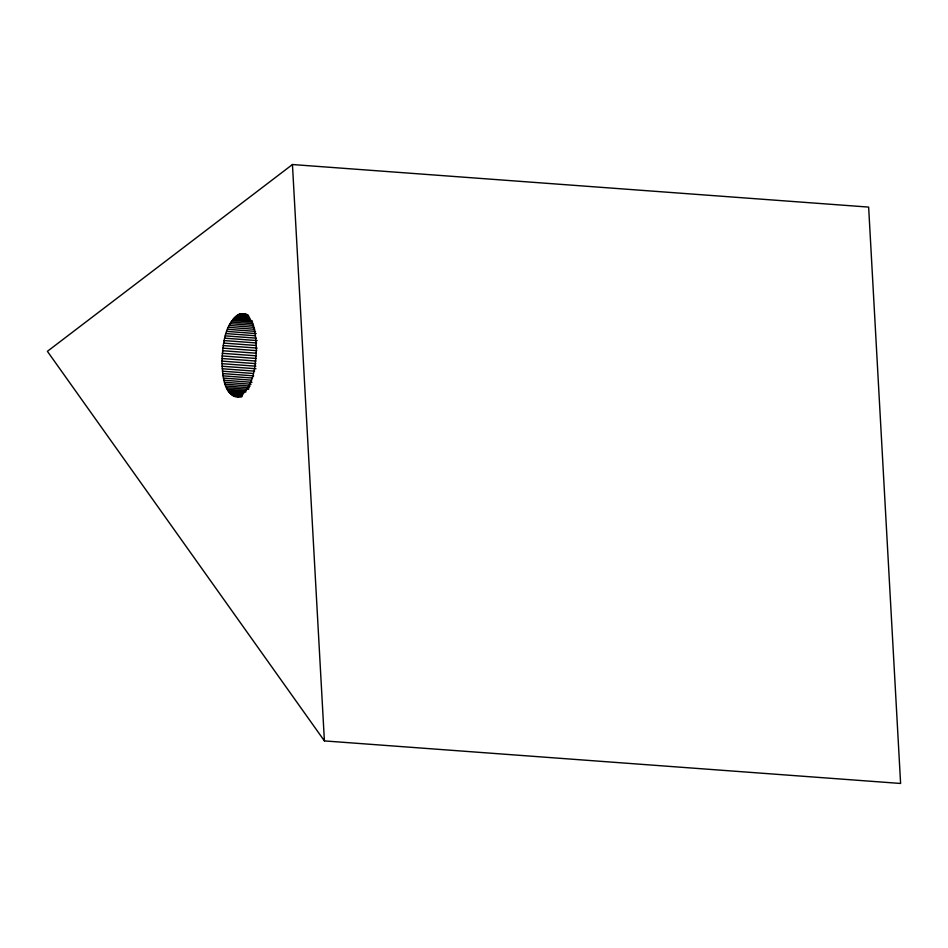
<?xml version="1.0" encoding="UTF-8"?>
<svg xmlns="http://www.w3.org/2000/svg" width="948" height="948" viewBox="0 0 948 948"><rect width="100%" height="100%" fill="white"/><g stroke="black" fill="none" stroke-linecap="round" stroke-linejoin="round"><path stroke-width="1.42" d="M221.951 361.117C222.97 344.918 224.143 323.671 239.323 314.179C255.581 313.883 255.747 337.725 256.398 349.528C255.379 365.727 254.206 386.974 239.026 396.465C222.756 396.762 222.602 372.92 221.951 361.117L255.842 363.629M292.446 164.537L47.4 351.329L324.406 740.909L900.6 783.463L868.641 207.091L292.446 164.537L324.406 740.909M241.479 313.776L245.496 314.025M240.401 313.906L246.302 314.333M244.631 314.404L247.582 314.629M239.323 314.179L246.693 314.724M238.244 314.629L248.566 315.388M237.166 315.234L247.475 315.992M236.088 316.004L249.348 316.988M235.021 316.928L249.762 318.018M233.99 317.995L250.201 319.192M232.971 319.215L252.121 320.637M231.976 320.566L252.606 322.083M231.004 322.059L253.104 323.695M230.068 323.683L253.649 325.425M229.167 325.46L254.23 327.309M228.302 327.344L254.834 329.3M227.496 329.311L255.498 331.373M226.714 331.397L256.185 333.578M225.991 333.578L255.462 335.758M225.328 335.865L256.268 338.152M224.712 338.187L257.133 340.581M224.143 340.581L256.564 342.975M223.645 343.081L256.067 345.475M223.218 345.57L257.109 348.07M222.839 348.141L256.73 350.653M222.519 350.724L256.41 353.225M222.27 353.32L256.161 355.82M222.093 355.938L255.996 358.439M221.986 358.522L255.889 361.034M221.974 363.688L255.865 366.189M222.057 366.236L255.96 368.736M222.223 368.748L254.645 371.142M222.448 371.189L253.4 373.476M222.744 373.571L253.697 375.858M223.1 375.87L252.583 378.051M223.515 378.086L251.516 380.16M224.001 380.243L252.002 382.305M224.546 382.269L251.066 384.236M225.15 384.189L250.201 386.037M225.814 386.014L249.395 387.756M226.513 387.696L248.625 389.332M227.271 389.296L246.433 390.718M228.077 390.718L245.757 392.022M228.93 392.034L243.672 393.124M229.819 393.171L243.079 394.143M230.743 394.178L242.534 395.043M231.715 395.008L242.024 395.766M232.698 395.695L241.539 396.347M239.026 396.465L241.965 396.679M233.718 396.228L241.088 396.774M234.749 396.62L238.742 397.058"/></g></svg>
